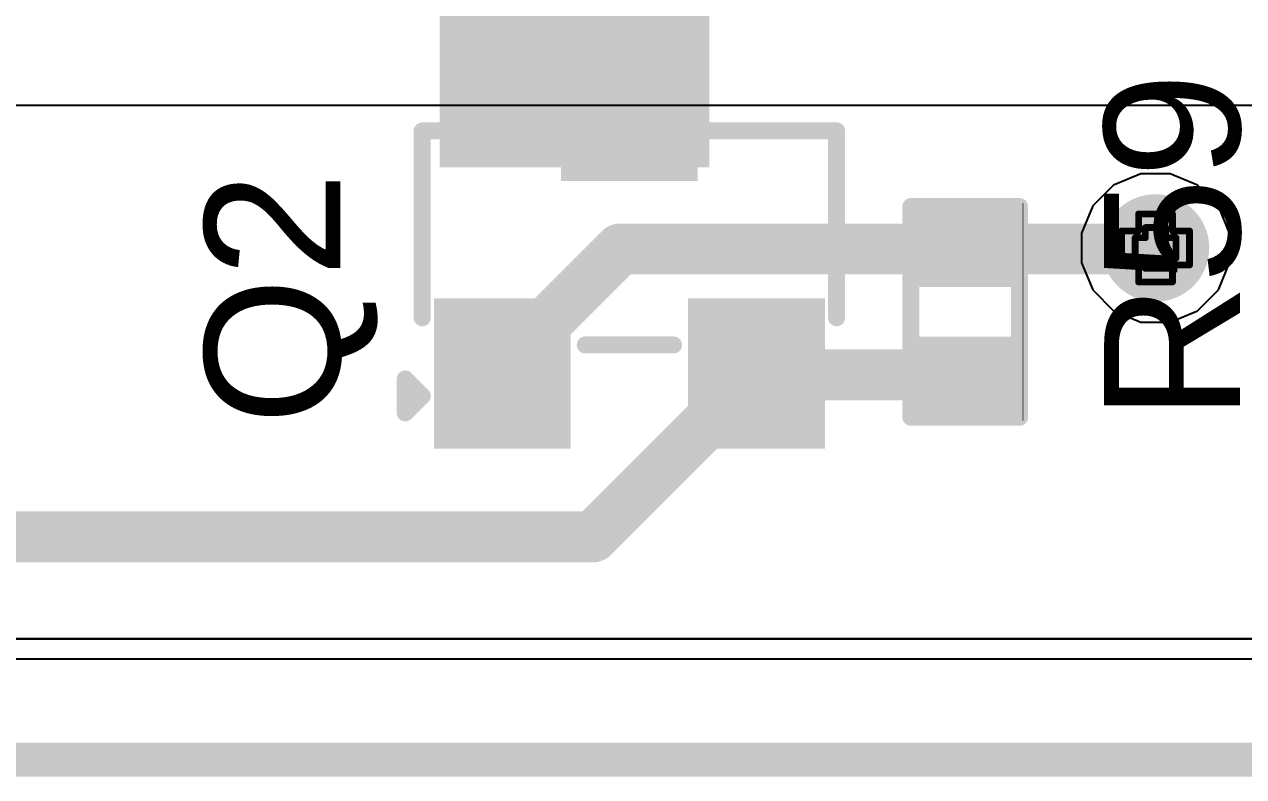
# Model space of a CAD drawing. Header units: inches. Extents: x -3 to 5259, y -3 to 5282.
# Drawn here: x 33.96 to 43.08, y 66.28 to 71.9 of the extents above; entities that cross this region are included whole.
import ezdxf

# ---------------------------------------------------------------- set-up
doc = ezdxf.new("R2010")
doc.units = ezdxf.units.IN
for name, color, linetype in [('Bottom Layer', 5, 'Continuous'), ('Bottom Solder', 6, 'Continuous'), ('Drill Drawing', 1, 'Continuous'), ('Layer 1', 16, 'Continuous'), ('Layer 2', 76, 'Continuous'), ('Top Layer', 1, 'Continuous'), ('Top Overlay', 2, 'Continuous'), ('Top Paste', 8, 'Continuous'), ('Top Solder', 216, 'Continuous'), ('Via Holes', 16, 'Continuous')]:
    doc.layers.add(name, color=color, linetype=linetype)
doc.styles.add('Arial', font='', dxfattribs={"height": 0.2})
doc.styles.get('Arial').set_extended_font_data('Arial')

# ---------------------------------------------------------------- blocks, each defined once
blk = doc.blocks.new('R___0402_101')
at = {"layer": 'Top Layer'}
for points in [[(-0.6985, -0.3175), (-0.6985, 0.3175), (-0.2413, 0.3175), (-0.2413, -0.3175)], [(0.2413, -0.3175), (0.2413, 0.3175), (0.6985, 0.3175), (0.6985, -0.3175)]]:
    blk.add_hatch(color=1, dxfattribs=at).paths.add_polyline_path(points)
at = {"layer": 'Top Paste'}
for points in [[(-0.6985, -0.3175), (-0.6985, 0.3175), (-0.2413, 0.3175), (-0.2413, -0.3175)], [(0.2413, -0.3175), (0.2413, 0.3175), (0.6985, 0.3175), (0.6985, -0.3175)]]:
    blk.add_hatch(color=8, dxfattribs=at).paths.add_polyline_path(points)
at = {"layer": 'Top Solder'}
for points in [[(-0.7535, -0.3725), (-0.7535, 0.3725), (-0.1863, 0.3725), (-0.1863, -0.3725)], [(0.1863, -0.3725), (0.1863, 0.3725), (0.7535, 0.3725), (0.7535, -0.3725)]]:
    blk.add_hatch(color=216, dxfattribs=at).paths.add_polyline_path(points)
at = {"layer": 'Top Overlay'}
for points in [[(-0.7874, 0.4064, 0.127, 0.127, 0), (0.7874, 0.4064, 0.127, 0.127, 0)], [(-0.7874, 0.4064, 0.127, 0.127, 0), (-0.7874, -0.4064, 0.127, 0.127, 0)], [(0.7874, 0.4064, 0.127, 0.127, 0), (0.7874, -0.4064, 0.127, 0.127, 0)], [(-0.7874, -0.4064, 0.127, 0.127, 0), (0.7874, -0.4064, 0.127, 0.127, 0)], [(-0.8128, -0.4318, 0.00323, 0.00323, 0), (0.8128, -0.4318, 0.00323, 0.00323, 0)]]:
    blk.add_lwpolyline(points, format="xyseb", dxfattribs=at)
for points in [[(-0.8191, 0.4064, 0.0635, 0.0635, 1), (-0.7556, 0.4064, 0.0635, 0.0635, 1)], [(-0.8191, 0.4064, 0.0635, 0.0635, 1), (-0.7556, 0.4064, 0.0635, 0.0635, 1)], [(0.7556, 0.4064, 0.0635, 0.0635, 1), (0.8191, 0.4064, 0.0635, 0.0635, 1)], [(0.7556, 0.4064, 0.0635, 0.0635, 1), (0.8191, 0.4064, 0.0635, 0.0635, 1)], [(-0.8191, -0.4064, 0.0635, 0.0635, 1), (-0.7556, -0.4064, 0.0635, 0.0635, 1)], [(-0.8191, -0.4064, 0.0635, 0.0635, 1), (-0.7556, -0.4064, 0.0635, 0.0635, 1)], [(0.7556, -0.4064, 0.0635, 0.0635, 1), (0.8191, -0.4064, 0.0635, 0.0635, 1)], [(0.7556, -0.4064, 0.0635, 0.0635, 1), (0.8191, -0.4064, 0.0635, 0.0635, 1)], [(-0.8136, -0.4318, 0.00161, 0.00161, 1), (-0.812, -0.4318, 0.00161, 0.00161, 1)], [(0.812, -0.4318, 0.00161, 0.00161, 1), (0.8136, -0.4318, 0.00161, 0.00161, 1)]]:
    blk.add_lwpolyline(points, format="xyseb", close=True, dxfattribs=at)
blk = doc.blocks.new('S___23_165')
at = {"layer": 'Top Layer'}
for points in [[(-0.41, 1.46), (0.41, 1.46), (0.41, 0.54), (-0.41, 0.54)], [(-1.36, -0.54), (-0.54, -0.54), (-0.54, -1.46), (-1.36, -1.46)], [(0.54, -0.54), (1.36, -0.54), (1.36, -1.46), (0.54, -1.46)]]:
    blk.add_hatch(color=1, dxfattribs=at).paths.add_polyline_path(points)
at = {"layer": 'Top Paste'}
for points in [[(-0.41, 1.46), (0.41, 1.46), (0.41, 0.54), (-0.41, 0.54)], [(-1.36, -0.54), (-0.54, -0.54), (-0.54, -1.46), (-1.36, -1.46)], [(0.54, -0.54), (1.36, -0.54), (1.36, -1.46), (0.54, -1.46)]]:
    blk.add_hatch(color=8, dxfattribs=at).paths.add_polyline_path(points)
at = {"layer": 'Top Solder'}
for points in [[(-0.5116, 1.5616), (0.5116, 1.5616), (0.5116, 0.4384), (-0.5116, 0.4384)], [(-1.4616, -0.4384), (-0.4384, -0.4384), (-0.4384, -1.5616), (-1.4616, -1.5616)], [(0.4384, -0.4384), (1.4616, -0.4384), (1.4616, -1.5616), (0.4384, -1.5616)]]:
    blk.add_hatch(color=216, dxfattribs=at).paths.add_polyline_path(points)
at = {"layer": 'Top Overlay'}
for points in [[(-1.5494, 0.8128, 0.127, 0.127, 0), (-1.5494, -0.5842, 0.127, 0.127, 0)], [(-1.5494, 0.8128, 0.127, 0.127, 0), (-0.5588, 0.8128, 0.127, 0.127, 0)], [(0.5588, 0.8128, 0.127, 0.127, 0), (1.5494, 0.8128, 0.127, 0.127, 0)], [(1.5494, -0.5842, 0.127, 0.127, 0), (1.5494, 0.8128, 0.127, 0.127, 0)], [(-0.3302, -0.7874, 0.127, 0.127, 0), (0.3302, -0.7874, 0.127, 0.127, 0)], [(-1.6764, -1.0414, 0.127, 0.127, 0), (-1.5494, -1.1684, 0.127, 0.127, 0)], [(-1.6764, -1.2954, 0.127, 0.127, 0), (-1.6764, -1.0414, 0.127, 0.127, 0)], [(-1.6764, -1.2954, 0.127, 0.127, 0), (-1.5494, -1.1684, 0.127, 0.127, 0)]]:
    blk.add_lwpolyline(points, format="xyseb", dxfattribs=at)
for points in [[(-1.5812, 0.8128, 0.0635, 0.0635, 1), (-1.5177, 0.8128, 0.0635, 0.0635, 1)], [(-1.5812, 0.8128, 0.0635, 0.0635, 1), (-1.5177, 0.8128, 0.0635, 0.0635, 1)], [(-0.5905, 0.8128, 0.0635, 0.0635, 1), (-0.5271, 0.8128, 0.0635, 0.0635, 1)], [(0.5271, 0.8128, 0.0635, 0.0635, 1), (0.5905, 0.8128, 0.0635, 0.0635, 1)], [(1.5176, 0.8128, 0.0635, 0.0635, 1), (1.5812, 0.8128, 0.0635, 0.0635, 1)], [(1.5176, 0.8128, 0.0635, 0.0635, 1), (1.5812, 0.8128, 0.0635, 0.0635, 1)], [(-1.5812, -0.5842, 0.0635, 0.0635, 1), (-1.5176, -0.5842, 0.0635, 0.0635, 1)], [(1.5176, -0.5842, 0.0635, 0.0635, 1), (1.5812, -0.5842, 0.0635, 0.0635, 1)], [(-0.3619, -0.7874, 0.0635, 0.0635, 1), (-0.2984, -0.7874, 0.0635, 0.0635, 1)], [(0.2985, -0.7874, 0.0635, 0.0635, 1), (0.362, -0.7874, 0.0635, 0.0635, 1)], [(-1.7082, -1.0414, 0.0635, 0.0635, 1), (-1.6446, -1.0414, 0.0635, 0.0635, 1)], [(-1.7082, -1.0414, 0.0635, 0.0635, 1), (-1.6446, -1.0414, 0.0635, 0.0635, 1)], [(-1.5811, -1.1684, 0.0635, 0.0635, 1), (-1.5176, -1.1684, 0.0635, 0.0635, 1)], [(-1.5811, -1.1684, 0.0635, 0.0635, 1), (-1.5176, -1.1684, 0.0635, 0.0635, 1)], [(-1.7082, -1.2954, 0.0635, 0.0635, 1), (-1.6446, -1.2954, 0.0635, 0.0635, 1)], [(-1.7082, -1.2954, 0.0635, 0.0635, 1), (-1.6446, -1.2954, 0.0635, 0.0635, 1)]]:
    blk.add_lwpolyline(points, format="xyseb", close=True, dxfattribs=at)

msp = doc.modelspace()

# ---------------------------------------------------------------- hatches: boundary and pattern name
at = {"layer": 'Bottom Layer'}
h = msp.add_hatch(color=5, dxfattribs=at)
edge = h.paths.add_edge_path()
edge.add_arc((42.418, 70.231), 0.3, 0, 360)
at = {"layer": 'Bottom Solder'}
h = msp.add_hatch(color=6, dxfattribs=at)
edge = h.paths.add_edge_path()
edge.add_arc((42.418, 70.231), 0.4016, 0, 360)
at = {"layer": 'Layer 1'}
h = msp.add_hatch(color=16, dxfattribs=at)
edge = h.paths.add_edge_path()
edge.add_arc((42.418, 70.231), 0.3, 0, 360)
at = {"layer": 'Layer 2'}
h = msp.add_hatch(color=76, dxfattribs=at)
edge = h.paths.add_edge_path()
edge.add_arc((42.418, 70.231), 0.3, 0, 360)
at = {"layer": 'Top Layer'}
msp.add_hatch(color=1, dxfattribs=at).paths.add_polyline_path([(37.0632, 70.8332), (39.0799, 70.8332), (39.0799, 73.0813), (37.0632, 73.0813)])
h = msp.add_hatch(color=1, dxfattribs=at)
edge = h.paths.add_edge_path()
edge.add_arc((42.418, 70.231), 0.3, 0, 360)
at = {"layer": 'Top Solder'}
h = msp.add_hatch(color=216, dxfattribs=at)
edge = h.paths.add_edge_path()
edge.add_arc((42.418, 70.231), 0.4016, 0, 360)
at = {"layer": 'Via Holes'}
h = msp.add_hatch(color=7, dxfattribs=at)
edge = h.paths.add_edge_path()
edge.add_arc((42.418, 70.231), 0.15, 0, 360)

# ---------------------------------------------------------------- linework, layer by layer
at = {"layer": 'Drill Drawing'}
for points in [[(42.291, 70.358, 0.0508, 0.0508, 0), (42.291, 70.485, 0.0508, 0.0508, 0)], [(42.291, 70.485, 0.0508, 0.0508, 0), (42.545, 70.485, 0.0508, 0.0508, 0)], [(42.545, 70.358, 0.0508, 0.0508, 0), (42.545, 70.485, 0.0508, 0.0508, 0)], [(42.3418, 70.3072, 0.0508, 0.0508, 0), (42.3418, 70.3834, 0.0508, 0.0508, 0)], [(42.3418, 70.3834, 0.0508, 0.0508, 0), (42.4942, 70.3834, 0.0508, 0.0508, 0)], [(42.4942, 70.3072, 0.0508, 0.0508, 0), (42.4942, 70.3834, 0.0508, 0.0508, 0)], [(42.164, 70.104, 0.0508, 0.0508, 0), (42.164, 70.358, 0.0508, 0.0508, 0)], [(42.164, 70.358, 0.0508, 0.0508, 0), (42.291, 70.358, 0.0508, 0.0508, 0)], [(42.2656, 70.1548, 0.0508, 0.0508, 0), (42.2656, 70.3072, 0.0508, 0.0508, 0)], [(42.2656, 70.3072, 0.0508, 0.0508, 0), (42.3418, 70.3072, 0.0508, 0.0508, 0)], [(42.4942, 70.3072, 0.0508, 0.0508, 0), (42.5704, 70.3072, 0.0508, 0.0508, 0)], [(42.545, 70.358, 0.0508, 0.0508, 0), (42.672, 70.358, 0.0508, 0.0508, 0)], [(42.5704, 70.1548, 0.0508, 0.0508, 0), (42.5704, 70.3072, 0.0508, 0.0508, 0)], [(42.672, 70.104, 0.0508, 0.0508, 0), (42.672, 70.358, 0.0508, 0.0508, 0)], [(42.164, 70.104, 0.0508, 0.0508, 0), (42.291, 70.104, 0.0508, 0.0508, 0)], [(42.2656, 70.1548, 0.0508, 0.0508, 0), (42.3418, 70.1548, 0.0508, 0.0508, 0)], [(42.291, 69.977, 0.0508, 0.0508, 0), (42.291, 70.104, 0.0508, 0.0508, 0)], [(42.3418, 70.0786, 0.0508, 0.0508, 0), (42.3418, 70.1548, 0.0508, 0.0508, 0)], [(42.4942, 70.1548, 0.0508, 0.0508, 0), (42.5704, 70.1548, 0.0508, 0.0508, 0)], [(42.4942, 70.0786, 0.0508, 0.0508, 0), (42.4942, 70.1548, 0.0508, 0.0508, 0)], [(42.545, 70.104, 0.0508, 0.0508, 0), (42.672, 70.104, 0.0508, 0.0508, 0)], [(42.545, 69.977, 0.0508, 0.0508, 0), (42.545, 70.104, 0.0508, 0.0508, 0)], [(42.3418, 70.0786, 0.0508, 0.0508, 0), (42.4942, 70.0786, 0.0508, 0.0508, 0)], [(42.291, 69.977, 0.0508, 0.0508, 0), (42.545, 69.977, 0.0508, 0.0508, 0)]]:
    msp.add_lwpolyline(points, format="xyseb", dxfattribs=at)
for points in [[(42.2783, 70.485, 0.0254, 0.0254, 1), (42.3037, 70.485, 0.0254, 0.0254, 1)], [(42.2783, 70.485, 0.0254, 0.0254, 1), (42.3037, 70.485, 0.0254, 0.0254, 1)], [(42.5323, 70.485, 0.0254, 0.0254, 1), (42.5577, 70.485, 0.0254, 0.0254, 1)], [(42.5323, 70.485, 0.0254, 0.0254, 1), (42.5577, 70.485, 0.0254, 0.0254, 1)], [(42.3291, 70.3834, 0.0254, 0.0254, 1), (42.3545, 70.3834, 0.0254, 0.0254, 1)], [(42.3291, 70.3834, 0.0254, 0.0254, 1), (42.3545, 70.3834, 0.0254, 0.0254, 1)], [(42.4815, 70.3834, 0.0254, 0.0254, 1), (42.5069, 70.3834, 0.0254, 0.0254, 1)], [(42.4815, 70.3834, 0.0254, 0.0254, 1), (42.5069, 70.3834, 0.0254, 0.0254, 1)], [(42.1513, 70.358, 0.0254, 0.0254, 1), (42.1767, 70.358, 0.0254, 0.0254, 1)], [(42.1513, 70.358, 0.0254, 0.0254, 1), (42.1767, 70.358, 0.0254, 0.0254, 1)], [(42.2529, 70.3072, 0.0254, 0.0254, 1), (42.2783, 70.3072, 0.0254, 0.0254, 1)], [(42.2529, 70.3072, 0.0254, 0.0254, 1), (42.2783, 70.3072, 0.0254, 0.0254, 1)], [(42.2783, 70.358, 0.0254, 0.0254, 1), (42.3037, 70.358, 0.0254, 0.0254, 1)], [(42.2783, 70.358, 0.0254, 0.0254, 1), (42.3037, 70.358, 0.0254, 0.0254, 1)], [(42.3291, 70.3072, 0.0254, 0.0254, 1), (42.3545, 70.3072, 0.0254, 0.0254, 1)], [(42.3291, 70.3072, 0.0254, 0.0254, 1), (42.3545, 70.3072, 0.0254, 0.0254, 1)], [(42.4815, 70.3072, 0.0254, 0.0254, 1), (42.5069, 70.3072, 0.0254, 0.0254, 1)], [(42.4815, 70.3072, 0.0254, 0.0254, 1), (42.5069, 70.3072, 0.0254, 0.0254, 1)], [(42.5323, 70.358, 0.0254, 0.0254, 1), (42.5577, 70.358, 0.0254, 0.0254, 1)], [(42.5323, 70.358, 0.0254, 0.0254, 1), (42.5577, 70.358, 0.0254, 0.0254, 1)], [(42.5577, 70.3072, 0.0254, 0.0254, 1), (42.5831, 70.3072, 0.0254, 0.0254, 1)], [(42.5577, 70.3072, 0.0254, 0.0254, 1), (42.5831, 70.3072, 0.0254, 0.0254, 1)], [(42.6593, 70.358, 0.0254, 0.0254, 1), (42.6847, 70.358, 0.0254, 0.0254, 1)], [(42.6593, 70.358, 0.0254, 0.0254, 1), (42.6847, 70.358, 0.0254, 0.0254, 1)], [(42.1513, 70.104, 0.0254, 0.0254, 1), (42.1767, 70.104, 0.0254, 0.0254, 1)], [(42.1513, 70.104, 0.0254, 0.0254, 1), (42.1767, 70.104, 0.0254, 0.0254, 1)], [(42.2529, 70.1548, 0.0254, 0.0254, 1), (42.2783, 70.1548, 0.0254, 0.0254, 1)], [(42.2529, 70.1548, 0.0254, 0.0254, 1), (42.2783, 70.1548, 0.0254, 0.0254, 1)], [(42.2783, 70.104, 0.0254, 0.0254, 1), (42.3037, 70.104, 0.0254, 0.0254, 1)], [(42.2783, 70.104, 0.0254, 0.0254, 1), (42.3037, 70.104, 0.0254, 0.0254, 1)], [(42.3291, 70.1548, 0.0254, 0.0254, 1), (42.3545, 70.1548, 0.0254, 0.0254, 1)], [(42.3291, 70.1548, 0.0254, 0.0254, 1), (42.3545, 70.1548, 0.0254, 0.0254, 1)], [(42.4815, 70.1548, 0.0254, 0.0254, 1), (42.5069, 70.1548, 0.0254, 0.0254, 1)], [(42.4815, 70.1548, 0.0254, 0.0254, 1), (42.5069, 70.1548, 0.0254, 0.0254, 1)], [(42.5323, 70.104, 0.0254, 0.0254, 1), (42.5577, 70.104, 0.0254, 0.0254, 1)], [(42.5323, 70.104, 0.0254, 0.0254, 1), (42.5577, 70.104, 0.0254, 0.0254, 1)], [(42.5577, 70.1548, 0.0254, 0.0254, 1), (42.5831, 70.1548, 0.0254, 0.0254, 1)], [(42.5577, 70.1548, 0.0254, 0.0254, 1), (42.5831, 70.1548, 0.0254, 0.0254, 1)], [(42.6593, 70.104, 0.0254, 0.0254, 1), (42.6847, 70.104, 0.0254, 0.0254, 1)], [(42.6593, 70.104, 0.0254, 0.0254, 1), (42.6847, 70.104, 0.0254, 0.0254, 1)], [(42.3291, 70.0786, 0.0254, 0.0254, 1), (42.3545, 70.0786, 0.0254, 0.0254, 1)], [(42.3291, 70.0786, 0.0254, 0.0254, 1), (42.3545, 70.0786, 0.0254, 0.0254, 1)], [(42.4815, 70.0786, 0.0254, 0.0254, 1), (42.5069, 70.0786, 0.0254, 0.0254, 1)], [(42.4815, 70.0786, 0.0254, 0.0254, 1), (42.5069, 70.0786, 0.0254, 0.0254, 1)], [(42.2783, 69.977, 0.0254, 0.0254, 1), (42.3037, 69.977, 0.0254, 0.0254, 1)], [(42.2783, 69.977, 0.0254, 0.0254, 1), (42.3037, 69.977, 0.0254, 0.0254, 1)], [(42.5323, 69.977, 0.0254, 0.0254, 1), (42.5577, 69.977, 0.0254, 0.0254, 1)], [(42.5323, 69.977, 0.0254, 0.0254, 1), (42.5577, 69.977, 0.0254, 0.0254, 1)]]:
    msp.add_lwpolyline(points, format="xyseb", close=True, dxfattribs=at)
at = {"layer": 'Layer 1'}
for p, q in [((42.3078, 70.785), (42.1042, 70.7007)), ((42.5282, 70.785), (42.3078, 70.785)), ((42.7318, 70.7007), (42.5282, 70.785)), ((42.1042, 70.7007), (41.9483, 70.5448)), ((42.8877, 70.5448), (42.7318, 70.7007)), ((41.9483, 70.5448), (41.864, 70.3412)), ((42.972, 70.3412), (42.8877, 70.5448)), ((41.864, 70.3412), (41.864, 70.1208)), ((42.972, 70.1208), (42.972, 70.3412)), ((41.864, 70.1208), (41.9483, 69.9172)), ((42.8877, 69.9172), (42.972, 70.1208)), ((41.9483, 69.9172), (42.1042, 69.7613)), ((42.7318, 69.7613), (42.8877, 69.9172)), ((42.1042, 69.7613), (42.3078, 69.677)), ((42.5282, 69.677), (42.7318, 69.7613)), ((42.3078, 69.677), (42.5282, 69.677))]:
    msp.add_line(p, q, dxfattribs=at)
at = {"layer": 'Layer 2'}
for p, q in [((25.4904, 71.2978), (48.5433, 71.2978)), ((52.9065, 67.1576), (25.4904, 67.1576))]:
    msp.add_line(p, q, dxfattribs=at)
msp.add_lwpolyline([(26.0083, 66.4066, 0.254, 0.254, 0), (86.7898, 66.4066, 0.254, 0.254, 0)], format="xyseb", dxfattribs=at)
at = {"layer": 'Top Layer'}
for p, q in [((43.7895, 67.31), (5.8164, 67.31)), ((5.8164, 67.31), (43.7895, 67.31))]:
    msp.add_line(p, q, dxfattribs=at)
for points in [[(37.5332, 69.3432, 0.381, 0.381, 0), (38.4131, 70.2231, 0.381, 0.381, 0)], [(38.4131, 70.2231, 0.381, 0.381, 0), (40.9948, 70.2231, 0.381, 0.381, 0)], [(40.9948, 70.2231, 0.381, 0.381, 0), (42.418, 70.2231, 0.381, 0.381, 0)], [(42.418, 70.231, 0.381, 0.381, 0), (42.4434, 70.2564, 0.381, 0.381, 0)], [(37.5332, 69.2932, 0.381, 0.381, 0), (37.5332, 69.3432, 0.381, 0.381, 0)], [(39.4332, 69.2432, 0.381, 0.381, 0), (39.4332, 69.2932, 0.381, 0.381, 0)], [(39.2137, 69.0237, 0.381, 0.381, 0), (39.4332, 69.2432, 0.381, 0.381, 0)], [(39.4431, 69.2833, 0.381, 0.381, 0), (40.9948, 69.2833, 0.381, 0.381, 0)], [(38.212, 68.072, 0.381, 0.381, 0), (39.1637, 69.0237, 0.381, 0.381, 0)], [(39.1637, 69.0237, 0.381, 0.381, 0), (39.2137, 69.0237, 0.381, 0.381, 0)], [(14.224, 68.072, 0.381, 0.381, 0), (38.212, 68.072, 0.381, 0.381, 0)]]:
    msp.add_lwpolyline(points, format="xyseb", dxfattribs=at)
for points in [[(38.3179, 70.2231, 0.1905, 0.1905, 1), (38.5084, 70.2231, 0.1905, 0.1905, 1)], [(38.3179, 70.2231, 0.1905, 0.1905, 1), (38.5084, 70.2231, 0.1905, 0.1905, 1)], [(40.8995, 70.2231, 0.1905, 0.1905, 1), (41.09, 70.2231, 0.1905, 0.1905, 1)], [(40.8995, 70.2231, 0.1905, 0.1905, 1), (41.09, 70.2231, 0.1905, 0.1905, 1)], [(42.3227, 70.231, 0.1905, 0.1905, 1), (42.5132, 70.231, 0.1905, 0.1905, 1)], [(42.3227, 70.2231, 0.1905, 0.1905, 1), (42.5132, 70.2231, 0.1905, 0.1905, 1)], [(42.3481, 70.2564, 0.1905, 0.1905, 1), (42.5386, 70.2564, 0.1905, 0.1905, 1)], [(37.438, 69.3432, 0.1905, 0.1905, 1), (37.6285, 69.3432, 0.1905, 0.1905, 1)], [(37.438, 69.3432, 0.1905, 0.1905, 1), (37.6285, 69.3432, 0.1905, 0.1905, 1)], [(37.438, 69.2932, 0.1905, 0.1905, 1), (37.6285, 69.2932, 0.1905, 0.1905, 1)], [(39.338, 69.2932, 0.1905, 0.1905, 1), (39.5285, 69.2932, 0.1905, 0.1905, 1)], [(39.338, 69.2432, 0.1905, 0.1905, 1), (39.5285, 69.2432, 0.1905, 0.1905, 1)], [(39.338, 69.2432, 0.1905, 0.1905, 1), (39.5285, 69.2432, 0.1905, 0.1905, 1)], [(39.3479, 69.2833, 0.1905, 0.1905, 1), (39.5384, 69.2833, 0.1905, 0.1905, 1)], [(40.8995, 69.2833, 0.1905, 0.1905, 1), (41.09, 69.2833, 0.1905, 0.1905, 1)], [(39.0685, 69.0237, 0.1905, 0.1905, 1), (39.259, 69.0237, 0.1905, 0.1905, 1)], [(39.0685, 69.0237, 0.1905, 0.1905, 1), (39.259, 69.0237, 0.1905, 0.1905, 1)], [(39.1185, 69.0237, 0.1905, 0.1905, 1), (39.309, 69.0237, 0.1905, 0.1905, 1)], [(39.1185, 69.0237, 0.1905, 0.1905, 1), (39.309, 69.0237, 0.1905, 0.1905, 1)], [(38.1168, 68.072, 0.1905, 0.1905, 1), (38.3073, 68.072, 0.1905, 0.1905, 1)], [(38.1168, 68.072, 0.1905, 0.1905, 1), (38.3073, 68.072, 0.1905, 0.1905, 1)]]:
    msp.add_lwpolyline(points, format="xyseb", close=True, dxfattribs=at)

# ---------------------------------------------------------------- block references
msp.add_blockref('S___23_165', (38.4832, 70.2932))
at = {"rotation": 90}
msp.add_blockref('R___0402_101', (40.9948, 69.7532), dxfattribs=at)

# ---------------------------------------------------------------- texts
at = {"layer": 'Top Overlay', "style": 'Arial'}
for s, p in [('R59', (43.0494, 68.939)), ('Q2', (36.3217, 68.907))]:
    msp.add_text(s, height=1.016, rotation=90, dxfattribs=at).set_placement(p)

doc.saveas('drawing.dxf')
